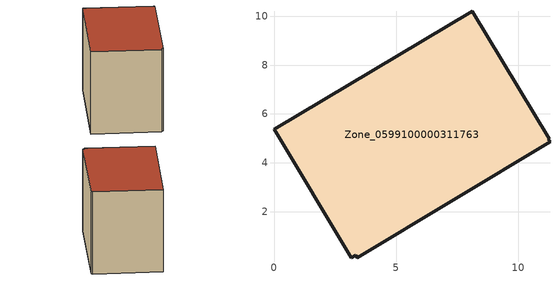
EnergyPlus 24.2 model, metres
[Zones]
Zone_0599100000311763
 floor ground (C_G): 0,5.37 8.12,10.21 11.27,4.99 11.22,4.96 11.3,4.85 3.42,0.11 3.34,0.22 3.17,0.11 z0
 wall outside (C_F): 8.12,10.21 0,5.37 3.17,0.11 3.34,0.22 3.42,0.11 11.3,4.85 11.22,4.96 11.27,4.99 8.12,10.21 z0:7.71
 roof outside (C_R): 3.34,0.22 3.42,0.11 11.3,4.85 11.22,4.96 11.27,4.99 8.12,10.21 0,5.37 3.17,0.11 z7.71
[BUILDING]
Pand.0599100000311763: North Axis=0; Terrain=City; Loads Convergence Tolerance Value=0.04; Temperature Convergence Tolerance Value=0.4; Solar Distribution=FullExterior; Maximum Number of Warmup Days=25; Minimum Number of Warmup Days=1
[Site:Location]
Rotterdam.The.Hague.AP_ZH_NLD Design_Conditions: Latitude=51.96; Longitude=4.45; Time Zone=1; Elevation=-4.5
[SITE:GROUNDTEMPERATURE:BUILDINGSURFACE]
18, 18, 18, 18, 18, 18, 18, 18, 18, 18, 18, 18
[MATERIAL] Thermal Absorptance=0.9; Solar Absorptance=0.7; Visible Absorptance=0.7
Name | Roughness | Thickness | Conductivity | Density | Specific Heat
G.TC.1975-1991 | MediumSmooth | 0.15 | 0.288461 | 540 | 1210
F.TC.1975-1991 | Rough | 0.3 | 0.230769 | 1920 | 840
R.TC.1975-1991 | MediumRough | 0.2 | 0.153846 | 1500 | 1000
[CONSTRUCTION]
C_G: G.TC.1975-1991
C_F: F.TC.1975-1991
C_R: R.TC.1975-1991
[ZONE]
Zone_0599100000311763: Type=1; Multiplier=1; Ceiling Height=Autocalculate; Volume=Autocalculate; Floor Area=autocalculate; Part of Total Floor Area=Yes
[ZONEINFILTRATION:DESIGNFLOWRATE]
Infil_Zone_0599100000311763: Zone or ZoneList or Space or SpaceList=Zone_0599100000311763; Schedule=AlwaysOn; Design Flow Rate Calculation Method=Flow/Area; Flow Rate per Floor Area=0.003; Constant Term Coefficient=1; Temperature Term Coefficient=0; Velocity Term Coefficient=0; Velocity Squared Term Coefficient=0
[HVACTEMPLATE:ZONE:IDEALLOADSAIRSYSTEM]
Zone_0599100000311763: Maximum Heating Supply Air Temperature=50; Minimum Cooling Supply Air Temperature=13; Maximum Heating Supply Air Humidity Ratio=0.0156; Minimum Cooling Supply Air Humidity Ratio=0.0077; Heating Limit=NoLimit; Cooling Limit=NoLimit; Dehumidification Control Type=ConstantSensibleHeatRatio; Cooling Sensible Heat Ratio=0.7; Dehumidification Setpoint=60; Humidification Control Type=None; Humidification Setpoint=30; Outdoor Air Method=None; Outdoor Air Flow Rate per Person=0.00944; Outdoor Air Flow Rate per Zone Floor Area=0; Outdoor Air Flow Rate per Zone=0; Demand Controlled Ventilation Type=None; Outdoor Air Economizer Type=NoEconomizer; Heat Recovery Type=None; Sensible Heat Recovery Effectiveness=0.7; Latent Heat Recovery Effectiveness=0.65
[ZONECONTROL:THERMOSTAT]
ThermostatControl_Zone_0599100000311763: Zone or ZoneList=Zone_0599100000311763; Control Type Schedule=DualSetpointControlType; Control 1=Thermostat_Zone_0599100000311763; Temperature Difference Between Cutout And Setpoint=0
[THERMOSTATSETPOINT:DUALSETPOINT]
Thermostat_Zone_0599100000311763: Heating Setpoint Temperature Schedule=HeatingSetpoint_Zone_0599100000311763; Cooling Setpoint Temperature Schedule=CoolingSetpoint_Zone_0599100000311763
[SCHEDULE:COMPACT]
HeatingSetpoint_Zone_0599100000311763: Through: 12/31, For: AllDays, Until: 24:00, 21
CoolingSetpoint_Zone_0599100000311763: Through: 12/31, For: AllDays, Until: 24:00, 24
DualSetpointControlType: Through: 12/31, For: AllDays, Until: 24:00, 4
AlwaysOn: Through: 12/31, For: AllDays, Until: 24:00, 1
